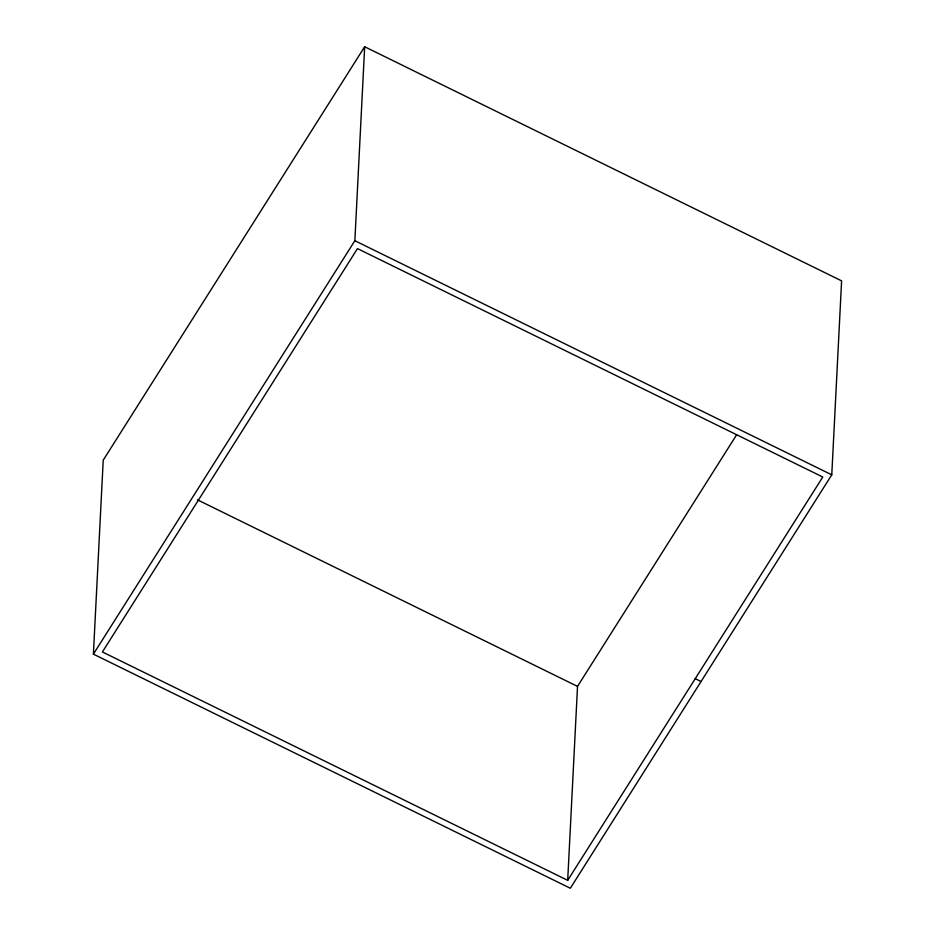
<?xml version="1.0" encoding="UTF-8"?>
<svg xmlns="http://www.w3.org/2000/svg" width="935" height="935" viewBox="0 0 935 935"><rect width="100%" height="100%" fill="white"/><g stroke="black" fill="none" stroke-linecap="round" stroke-linejoin="round"><path stroke-width="1.4" d="M93.395 654.138L103.224 460.172L364.673 46.75L841.605 280.862L831.776 474.828L570.327 888.25L93.395 654.138L354.856 240.716L364.673 46.75M567.697 880.349L822.777 477.014L357.474 248.605L102.406 651.952L567.697 880.349L577.526 686.395L736.651 434.763M354.856 240.716L831.776 474.828M695.231 678.681L701.051 681.533M197.425 499.816L577.526 686.395"/></g></svg>
